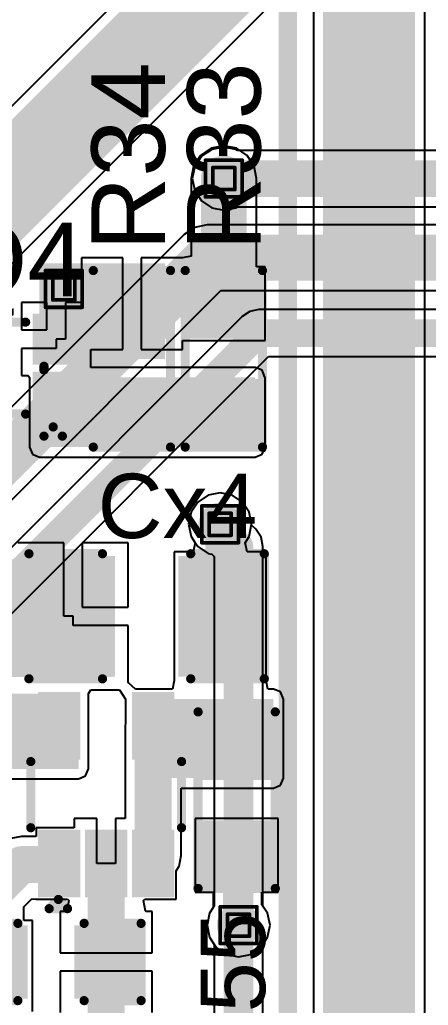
# Model space of a CAD drawing. Header units: inches. Extents: x -0.3 to 9.9, y -0.4 to 5.
# Drawn here: x 1.396 to 1.618, y 0.632 to 1.168 of the extents above; entities that cross this region are included whole.
import ezdxf

# ---------------------------------------------------------------- set-up
doc = ezdxf.new("R2010")
doc.units = ezdxf.units.IN
doc.header["$MEASUREMENT"] = 0
for name, color, linetype in [('Bottom Layer', 5, 'Continuous'), ('Bottom Solder', 6, 'Continuous'), ('Dimension', 6, 'Continuous'), ('Drill Drawing', 1, 'Continuous'), ('Top Layer', 1, 'Continuous'), ('Top Overlay', 2, 'Continuous'), ('Top Paste', 8, 'Continuous'), ('Top Solder', 216, 'Continuous'), ('Via Holes', 16, 'Continuous')]:
    doc.layers.add(name, color=color, linetype=linetype)
doc.styles.add('Arial', font='', dxfattribs={"height": 0.2})
doc.styles.get('Arial').set_extended_font_data('Arial')

# ---------------------------------------------------------------- blocks, each defined once
blk = doc.blocks.new('R___0603_2')
at = {"layer": 'Top Layer'}
for points in [[(-0.015, 0.0175), (-0.015, -0.0175), (-0.045, -0.0175), (-0.045, 0.0175)], [(0.045, 0.0175), (0.045, -0.0175), (0.015, -0.0175), (0.015, 0.0175)]]:
    blk.add_hatch(color=1, dxfattribs=at).paths.add_polyline_path(points)
at = {"layer": 'Top Paste'}
for points in [[(-0.015, 0.0175), (-0.015, -0.0175), (-0.045, -0.0175), (-0.045, 0.0175)], [(0.045, 0.0175), (0.045, -0.0175), (0.015, -0.0175), (0.015, 0.0175)]]:
    blk.add_hatch(color=8, dxfattribs=at).paths.add_polyline_path(points)
at = {"layer": 'Top Solder'}
for points in [[(-0.011, 0.0215), (-0.011, -0.0215), (-0.049, -0.0215), (-0.049, 0.0215)], [(0.049, 0.0215), (0.049, -0.0215), (0.011, -0.0215), (0.011, 0.0215)]]:
    blk.add_hatch(color=216, dxfattribs=at).paths.add_polyline_path(points)
at = {"layer": 'Top Overlay', "const_width": 0.005}
for points in [[(-0.048, -0.021), (-0.048, 0.021)], [(0.048, 0.021), (-0.048, 0.021)], [(0.048, -0.021), (0.048, 0.021)], [(0.048, -0.021), (-0.048, -0.021)]]:
    blk.add_lwpolyline(points, dxfattribs=at)
at = {"layer": 'Top Overlay', "const_width": 0.0025}
for points in [[(-0.04925, 0.021, 1), (-0.04675, 0.021, 1)], [(-0.04925, 0.021, 1), (-0.04675, 0.021, 1)], [(0.04675, 0.021, 1), (0.04925, 0.021, 1)], [(0.04675, 0.021, 1), (0.04925, 0.021, 1)], [(-0.04925, -0.021, 1), (-0.04675, -0.021, 1)], [(-0.04925, -0.021, 1), (-0.04675, -0.021, 1)], [(0.04675, -0.021, 1), (0.04925, -0.021, 1)], [(0.04675, -0.021, 1), (0.04925, -0.021, 1)]]:
    blk.add_lwpolyline(points, format="xyb", close=True, dxfattribs=at)
blk = doc.blocks.new('ZIO_101954_13')
at = {"layer": 'Top Overlay', "const_width": 0.005}
blk.add_lwpolyline([(-0.719, -1.74), (-0.719, 0.057)], dxfattribs=at)
blk = doc.blocks.new('SC_70_5_20')
at = {"layer": 'Top Layer'}
for points in [[(-0.05177, 0.03307), (-0.02303, 0.03307), (-0.02303, 0.01811), (-0.05177, 0.01811)], [(0.02303, 0.03307), (0.05177, 0.03307), (0.05177, 0.01811), (0.02303, 0.01811)], [(-0.05177, 0.00748), (-0.02303, 0.00748), (-0.02303, -0.00748), (-0.05177, -0.00748)], [(-0.05177, -0.01811), (-0.02303, -0.01811), (-0.02303, -0.03307), (-0.05177, -0.03307)], [(0.02303, -0.01811), (0.05177, -0.01811), (0.05177, -0.03307), (0.02303, -0.03307)]]:
    blk.add_hatch(color=1, dxfattribs=at).paths.add_polyline_path(points)
at = {"layer": 'Top Paste'}
for points in [[(-0.05177, 0.03307), (-0.02303, 0.03307), (-0.02303, 0.01811), (-0.05177, 0.01811)], [(0.02303, 0.03307), (0.05177, 0.03307), (0.05177, 0.01811), (0.02303, 0.01811)], [(-0.05177, 0.00748), (-0.02303, 0.00748), (-0.02303, -0.00748), (-0.05177, -0.00748)], [(-0.05177, -0.01811), (-0.02303, -0.01811), (-0.02303, -0.03307), (-0.05177, -0.03307)], [(0.02303, -0.01811), (0.05177, -0.01811), (0.05177, -0.03307), (0.02303, -0.03307)]]:
    blk.add_hatch(color=8, dxfattribs=at).paths.add_polyline_path(points)
at = {"layer": 'Top Solder'}
for points in [[(-0.05577, 0.03707), (-0.01903, 0.03707), (-0.01903, 0.01411), (-0.05577, 0.01411)], [(0.01903, 0.03707), (0.05577, 0.03707), (0.05577, 0.01411), (0.01903, 0.01411)], [(-0.05577, 0.01148), (-0.01903, 0.01148), (-0.01903, -0.01148), (-0.05577, -0.01148)], [(-0.05577, -0.01411), (-0.01903, -0.01411), (-0.01903, -0.03707), (-0.05577, -0.03707)], [(0.01903, -0.01411), (0.05577, -0.01411), (0.05577, -0.03707), (0.01903, -0.03707)]]:
    blk.add_hatch(color=216, dxfattribs=at).paths.add_polyline_path(points)
at = {"layer": 'Top Overlay', "const_width": 0.005}
for points in [[(-0.018, 0.041), (0.018, 0.041)], [(-0.062, 0.031), (-0.057, 0.026)], [(-0.062, 0.031), (-0.062, 0.021)], [(-0.057, 0.026), (-0.062, 0.021)], [(-0.018, -0.041), (0.018, -0.041)]]:
    blk.add_lwpolyline(points, dxfattribs=at)
at = {"layer": 'Top Overlay', "const_width": 0.0025}
for points in [[(-0.01925, 0.041, 1), (-0.01675, 0.041, 1)], [(0.01675, 0.041, 1), (0.01925, 0.041, 1)], [(-0.06325, 0.031, 1), (-0.06075, 0.031, 1)], [(-0.06325, 0.031, 1), (-0.06075, 0.031, 1)], [(-0.05825, 0.026, 1), (-0.05575, 0.026, 1)], [(-0.05825, 0.026, 1), (-0.05575, 0.026, 1)], [(-0.06325, 0.021, 1), (-0.06075, 0.021, 1)], [(-0.06325, 0.021, 1), (-0.06075, 0.021, 1)], [(-0.01925, -0.041, 1), (-0.01675, -0.041, 1)], [(0.01675, -0.041, 1), (0.01925, -0.041, 1)]]:
    blk.add_lwpolyline(points, format="xyb", close=True, dxfattribs=at)
blk = doc.blocks.new('C___0805_26')
at = {"layer": 'Top Layer'}
for points in [[(-0.06, 0.03), (-0.02, 0.03), (-0.02, -0.03), (-0.06, -0.03)], [(0.02, 0.03), (0.06, 0.03), (0.06, -0.03), (0.02, -0.03)]]:
    blk.add_hatch(color=1, dxfattribs=at).paths.add_polyline_path(points)
at = {"layer": 'Top Paste'}
for points in [[(-0.06, 0.03), (-0.02, 0.03), (-0.02, -0.03), (-0.06, -0.03)], [(0.02, 0.03), (0.06, 0.03), (0.06, -0.03), (0.02, -0.03)]]:
    blk.add_hatch(color=8, dxfattribs=at).paths.add_polyline_path(points)
at = {"layer": 'Top Solder'}
for points in [[(-0.06276, 0.03276), (-0.01724, 0.03276), (-0.01724, -0.03276), (-0.06276, -0.03276)], [(0.01724, 0.03276), (0.06276, 0.03276), (0.06276, -0.03276), (0.01724, -0.03276)]]:
    blk.add_hatch(color=216, dxfattribs=at).paths.add_polyline_path(points)
at = {"layer": 'Top Overlay', "const_width": 0.005}
for points in [[(-0.064, -0.034), (-0.064, 0.034)], [(-0.064, 0.034), (-0.024, 0.034)], [(0.024, 0.034), (0.064, 0.034)], [(0.064, -0.034), (0.064, 0.034)], [(-0.064, -0.034), (-0.024, -0.034)], [(0.024, -0.034), (0.064, -0.034)]]:
    blk.add_lwpolyline(points, dxfattribs=at)
at = {"layer": 'Top Overlay', "const_width": 0.0025}
for points in [[(-0.06525, 0.034, 1), (-0.06275, 0.034, 1)], [(-0.06525, 0.034, 1), (-0.06275, 0.034, 1)], [(-0.02525, 0.034, 1), (-0.02275, 0.034, 1)], [(0.02275, 0.034, 1), (0.02525, 0.034, 1)], [(0.06275, 0.034, 1), (0.06525, 0.034, 1)], [(0.06275, 0.034, 1), (0.06525, 0.034, 1)], [(-0.06525, -0.034, 1), (-0.06275, -0.034, 1)], [(-0.06525, -0.034, 1), (-0.06275, -0.034, 1)], [(-0.02525, -0.034, 1), (-0.02275, -0.034, 1)], [(0.02275, -0.034, 1), (0.02525, -0.034, 1)], [(0.06275, -0.034, 1), (0.06525, -0.034, 1)], [(0.06275, -0.034, 1), (0.06525, -0.034, 1)]]:
    blk.add_lwpolyline(points, format="xyb", close=True, dxfattribs=at)
blk = doc.blocks.new('C___0603_28')
at = {"layer": 'Top Layer'}
for points in [[(-0.015, 0.0175), (-0.015, -0.0175), (-0.045, -0.0175), (-0.045, 0.0175)], [(0.045, 0.0175), (0.045, -0.0175), (0.015, -0.0175), (0.015, 0.0175)]]:
    blk.add_hatch(color=1, dxfattribs=at).paths.add_polyline_path(points)
at = {"layer": 'Top Paste'}
for points in [[(-0.015, 0.0175), (-0.015, -0.0175), (-0.045, -0.0175), (-0.045, 0.0175)], [(0.045, 0.0175), (0.045, -0.0175), (0.015, -0.0175), (0.015, 0.0175)]]:
    blk.add_hatch(color=8, dxfattribs=at).paths.add_polyline_path(points)
at = {"layer": 'Top Solder'}
for points in [[(-0.01264, 0.01986), (-0.01264, -0.01986), (-0.04736, -0.01986), (-0.04736, 0.01986)], [(0.04736, 0.01986), (0.04736, -0.01986), (0.01264, -0.01986), (0.01264, 0.01986)]]:
    blk.add_hatch(color=216, dxfattribs=at).paths.add_polyline_path(points)
at = {"layer": 'Top Overlay', "const_width": 0.005}
for points in [[(-0.049, 0.021), (-0.049, -0.021)], [(-0.018, 0.021), (-0.049, 0.021)], [(0.049, 0.021), (0.018, 0.021)], [(0.049, 0.021), (0.049, -0.021)], [(-0.018, -0.021), (-0.049, -0.021)], [(0.049, -0.021), (0.018, -0.021)]]:
    blk.add_lwpolyline(points, dxfattribs=at)
at = {"layer": 'Top Overlay', "const_width": 0.0025}
for points in [[(-0.05025, 0.021, 1), (-0.04775, 0.021, 1)], [(-0.05025, 0.021, 1), (-0.04775, 0.021, 1)], [(-0.01925, 0.021, 1), (-0.01675, 0.021, 1)], [(0.01675, 0.021, 1), (0.01925, 0.021, 1)], [(0.04775, 0.021, 1), (0.05025, 0.021, 1)], [(0.04775, 0.021, 1), (0.05025, 0.021, 1)], [(-0.05025, -0.021, 1), (-0.04775, -0.021, 1)], [(-0.05025, -0.021, 1), (-0.04775, -0.021, 1)], [(-0.01925, -0.021, 1), (-0.01675, -0.021, 1)], [(0.01675, -0.021, 1), (0.01925, -0.021, 1)], [(0.04775, -0.021, 1), (0.05025, -0.021, 1)], [(0.04775, -0.021, 1), (0.05025, -0.021, 1)]]:
    blk.add_lwpolyline(points, format="xyb", close=True, dxfattribs=at)
blk = doc.blocks.new('R___0603_76')
at = {"layer": 'Top Layer'}
for points in [[(-0.015, 0.0175), (-0.015, -0.0175), (-0.045, -0.0175), (-0.045, 0.0175)], [(0.045, 0.0175), (0.045, -0.0175), (0.015, -0.0175), (0.015, 0.0175)]]:
    blk.add_hatch(color=1, dxfattribs=at).paths.add_polyline_path(points)
at = {"layer": 'Top Paste'}
for points in [[(-0.015, 0.0175), (-0.015, -0.0175), (-0.045, -0.0175), (-0.045, 0.0175)], [(0.045, 0.0175), (0.045, -0.0175), (0.015, -0.0175), (0.015, 0.0175)]]:
    blk.add_hatch(color=8, dxfattribs=at).paths.add_polyline_path(points)
at = {"layer": 'Top Solder'}
for points in [[(-0.011, 0.0215), (-0.011, -0.0215), (-0.049, -0.0215), (-0.049, 0.0215)], [(0.049, 0.0215), (0.049, -0.0215), (0.011, -0.0215), (0.011, 0.0215)]]:
    blk.add_hatch(color=216, dxfattribs=at).paths.add_polyline_path(points)
at = {"layer": 'Top Overlay', "const_width": 0.005}
for points in [[(-0.048, 0.021), (-0.048, -0.021)], [(-0.048, 0.021), (0.048, 0.021)], [(0.048, 0.021), (0.048, -0.021)], [(-0.048, -0.021), (0.048, -0.021)]]:
    blk.add_lwpolyline(points, dxfattribs=at)
at = {"layer": 'Top Overlay', "const_width": 0.0025}
for points in [[(-0.04925, 0.021, 1), (-0.04675, 0.021, 1)], [(-0.04925, 0.021, 1), (-0.04675, 0.021, 1)], [(0.04675, 0.021, 1), (0.04925, 0.021, 1)], [(0.04675, 0.021, 1), (0.04925, 0.021, 1)], [(-0.04925, -0.021, 1), (-0.04675, -0.021, 1)], [(-0.04925, -0.021, 1), (-0.04675, -0.021, 1)], [(0.04675, -0.021, 1), (0.04925, -0.021, 1)], [(0.04675, -0.021, 1), (0.04925, -0.021, 1)]]:
    blk.add_lwpolyline(points, format="xyb", close=True, dxfattribs=at)
blk = doc.blocks.new('R___0603_77')
at = {"layer": 'Top Layer'}
for points in [[(-0.015, 0.0175), (-0.015, -0.0175), (-0.045, -0.0175), (-0.045, 0.0175)], [(0.045, 0.0175), (0.045, -0.0175), (0.015, -0.0175), (0.015, 0.0175)]]:
    blk.add_hatch(color=1, dxfattribs=at).paths.add_polyline_path(points)
at = {"layer": 'Top Paste'}
for points in [[(-0.015, 0.0175), (-0.015, -0.0175), (-0.045, -0.0175), (-0.045, 0.0175)], [(0.045, 0.0175), (0.045, -0.0175), (0.015, -0.0175), (0.015, 0.0175)]]:
    blk.add_hatch(color=8, dxfattribs=at).paths.add_polyline_path(points)
at = {"layer": 'Top Solder'}
for points in [[(-0.011, 0.0215), (-0.011, -0.0215), (-0.049, -0.0215), (-0.049, 0.0215)], [(0.049, 0.0215), (0.049, -0.0215), (0.011, -0.0215), (0.011, 0.0215)]]:
    blk.add_hatch(color=216, dxfattribs=at).paths.add_polyline_path(points)
at = {"layer": 'Top Overlay', "const_width": 0.005}
for points in [[(-0.048, 0.021), (-0.048, -0.021)], [(-0.048, 0.021), (0.048, 0.021)], [(0.048, 0.021), (0.048, -0.021)], [(-0.048, -0.021), (0.048, -0.021)]]:
    blk.add_lwpolyline(points, dxfattribs=at)
at = {"layer": 'Top Overlay', "const_width": 0.0025}
for points in [[(-0.04925, 0.021, 1), (-0.04675, 0.021, 1)], [(-0.04925, 0.021, 1), (-0.04675, 0.021, 1)], [(0.04675, 0.021, 1), (0.04925, 0.021, 1)], [(0.04675, 0.021, 1), (0.04925, 0.021, 1)], [(-0.04925, -0.021, 1), (-0.04675, -0.021, 1)], [(-0.04925, -0.021, 1), (-0.04675, -0.021, 1)], [(0.04675, -0.021, 1), (0.04925, -0.021, 1)], [(0.04675, -0.021, 1), (0.04925, -0.021, 1)]]:
    blk.add_lwpolyline(points, format="xyb", close=True, dxfattribs=at)
blk = doc.blocks.new('SOT_723_104')
at = {"layer": 'Top Layer'}
for points in [[(-0.00984, 0.0315), (0.00984, 0.0315), (0.00984, 0.01378), (-0.00984, 0.01378)], [(-0.02559, -0.01378), (-0.00591, -0.01378), (-0.00591, -0.0315), (-0.02559, -0.0315)], [(0.00591, -0.01378), (0.02559, -0.01378), (0.02559, -0.0315), (0.00591, -0.0315)]]:
    blk.add_hatch(color=1, dxfattribs=at).paths.add_polyline_path(points)
at = {"layer": 'Top Paste'}
for points in [[(-0.00984, 0.0315), (0.00984, 0.0315), (0.00984, 0.01378), (-0.00984, 0.01378)], [(-0.02559, -0.01378), (-0.00591, -0.01378), (-0.00591, -0.0315), (-0.02559, -0.0315)], [(0.00591, -0.01378), (0.02559, -0.01378), (0.02559, -0.0315), (0.00591, -0.0315)]]:
    blk.add_hatch(color=8, dxfattribs=at).paths.add_polyline_path(points)
at = {"layer": 'Top Solder'}
for points in [[(-0.01384, 0.0355), (0.01384, 0.0355), (0.01384, 0.00978), (-0.01384, 0.00978)], [(-0.02959, -0.00978), (-0.00191, -0.00978), (-0.00191, -0.0355), (-0.02959, -0.0355)], [(0.00191, -0.00978), (0.02959, -0.00978), (0.02959, -0.0355), (0.00191, -0.0355)]]:
    blk.add_hatch(color=216, dxfattribs=at).paths.add_polyline_path(points)
at = {"layer": 'Top Overlay', "const_width": 0.005}
for points in [[(-0.025, 0.025), (-0.025, -0.006)], [(-0.025, 0.025), (-0.015, 0.025)], [(-0.025, 0.025), (-0.025, -0.006)], [(-0.025, 0.025), (-0.015, 0.025)], [(0.015, 0.025), (0.025, 0.025)], [(0.025, 0.025), (0.025, -0.006)], [(-0.037, -0.016), (-0.037, -0.026)], [(-0.037, -0.016), (-0.032, -0.021)], [(-0.001, -0.016), (0.001, -0.016)], [(-0.032, -0.021), (-0.037, -0.026)]]:
    blk.add_lwpolyline(points, dxfattribs=at)
at = {"layer": 'Top Overlay', "const_width": 0.0025}
for points in [[(-0.02625, 0.025, 1), (-0.02375, 0.025, 1)], [(-0.02625, 0.025, 1), (-0.02375, 0.025, 1)], [(-0.02625, 0.025, 1), (-0.02375, 0.025, 1)], [(-0.02625, 0.025, 1), (-0.02375, 0.025, 1)], [(-0.01625, 0.025, 1), (-0.01375, 0.025, 1)], [(-0.01625, 0.025, 1), (-0.01375, 0.025, 1)], [(0.01375, 0.025, 1), (0.01625, 0.025, 1)], [(0.02375, 0.025, 1), (0.02625, 0.025, 1)], [(0.02375, 0.025, 1), (0.02625, 0.025, 1)], [(-0.02625, -0.006, 1), (-0.02375, -0.006, 1)], [(-0.02625, -0.006, 1), (-0.02375, -0.006, 1)], [(0.02375, -0.006, 1), (0.02625, -0.006, 1)], [(-0.03825, -0.016, 1), (-0.03575, -0.016, 1)], [(-0.03825, -0.016, 1), (-0.03575, -0.016, 1)], [(-0.00225, -0.016, 1), (0.00025, -0.016, 1)], [(-0.00025, -0.016, 1), (0.00225, -0.016, 1)], [(-0.03325, -0.021, 1), (-0.03075, -0.021, 1)], [(-0.03325, -0.021, 1), (-0.03075, -0.021, 1)], [(-0.03825, -0.026, 1), (-0.03575, -0.026, 1)], [(-0.03825, -0.026, 1), (-0.03575, -0.026, 1)]]:
    blk.add_lwpolyline(points, format="xyb", close=True, dxfattribs=at)

msp = doc.modelspace()

# ---------------------------------------------------------------- hatches: boundary and pattern name
at = {"layer": 'Bottom Layer'}
h = msp.add_hatch(color=5, dxfattribs=at)
edge = h.paths.add_edge_path()
edge.add_arc((1.507, 1.082), 0.01181, 0, 360)
h = msp.add_hatch(color=5, dxfattribs=at)
edge = h.paths.add_edge_path()
edge.add_arc((1.42, 1.022), 0.01181, 0, 360)
h = msp.add_hatch(color=5, dxfattribs=at)
edge = h.paths.add_edge_path()
edge.add_arc((1.505, 0.894), 0.01181, 0, 360)
h = msp.add_hatch(color=5, dxfattribs=at)
edge = h.paths.add_edge_path()
edge.add_arc((1.515, 0.676), 0.01181, 0, 360)
at = {"layer": 'Bottom Solder'}
h = msp.add_hatch(color=6, dxfattribs=at)
edge = h.paths.add_edge_path()
edge.add_arc((1.507, 1.082), 0.00591, 0, 360)
h = msp.add_hatch(color=6, dxfattribs=at)
edge = h.paths.add_edge_path()
edge.add_arc((1.42, 1.022), 0.00591, 0, 360)
h = msp.add_hatch(color=6, dxfattribs=at)
edge = h.paths.add_edge_path()
edge.add_arc((1.505, 0.894), 0.00591, 0, 360)
h = msp.add_hatch(color=6, dxfattribs=at)
edge = h.paths.add_edge_path()
edge.add_arc((1.515, 0.676), 0.00591, 0, 360)
at = {"layer": 'Top Layer'}
h = msp.add_hatch(color=1, dxfattribs=at)
edge = h.paths.add_edge_path()
edge.add_arc((1.507, 1.082), 0.01181, 0, 360)
for points in [[(1.40669, 0.98398), (1.475, 0.98398), (1.475, 1.036), (1.40669, 1.036)], [(1.40669, 0.936), (1.524, 0.936), (1.524, 0.97392), (1.40669, 0.97392)], [(1.349, 0.811), (1.446, 0.811), (1.446, 0.875), (1.349, 0.875)], [(1.263, 0.761), (1.428, 0.761), (1.428, 0.802), (1.263, 0.802)], [(1.459, 0.756), (1.534, 0.756), (1.534, 0.799), (1.459, 0.799)]]:
    msp.add_hatch(color=1, dxfattribs=at).paths.add_polyline_path(points)
h = msp.add_hatch(color=1, dxfattribs=at)
edge = h.paths.add_edge_path()
edge.add_arc((1.42, 1.022), 0.01181, 0, 360)
h = msp.add_hatch(color=1, dxfattribs=at)
edge = h.paths.add_edge_path()
edge.add_arc((1.505, 0.894), 0.01181, 0, 360)
h = msp.add_hatch(color=1, dxfattribs=at)
edge = h.paths.add_edge_path()
edge.add_arc((1.515, 0.676), 0.01181, 0, 360)
at = {"layer": 'Top Solder'}
h = msp.add_hatch(color=216, dxfattribs=at)
edge = h.paths.add_edge_path()
edge.add_arc((1.507, 1.082), 0.00591, 0, 360)
h = msp.add_hatch(color=216, dxfattribs=at)
edge = h.paths.add_edge_path()
edge.add_arc((1.42, 1.022), 0.00591, 0, 360)
h = msp.add_hatch(color=216, dxfattribs=at)
edge = h.paths.add_edge_path()
edge.add_arc((1.505, 0.894), 0.00591, 0, 360)
h = msp.add_hatch(color=216, dxfattribs=at)
edge = h.paths.add_edge_path()
edge.add_arc((1.515, 0.676), 0.00591, 0, 360)
at = {"layer": 'Via Holes'}
h = msp.add_hatch(color=7, dxfattribs=at)
edge = h.paths.add_edge_path()
edge.add_arc((1.507, 1.082), 0.00591, 0, 360)
h = msp.add_hatch(color=7, dxfattribs=at)
edge = h.paths.add_edge_path()
edge.add_arc((1.42, 1.022), 0.00591, 0, 360)
h = msp.add_hatch(color=7, dxfattribs=at)
edge = h.paths.add_edge_path()
edge.add_arc((1.505, 0.894), 0.00591, 0, 360)
h = msp.add_hatch(color=7, dxfattribs=at)
edge = h.paths.add_edge_path()
edge.add_arc((1.515, 0.676), 0.00591, 0, 360)

# ---------------------------------------------------------------- linework, layer by layer
at = {"layer": 'Bottom Layer'}
for p, q in [((1.55574, 1.28553), (1.2666, 0.9964)), ((1.31826, 0.96247), (1.6074, 1.2516)), ((1.507, 1.09914), (1.50044, 1.09784)), ((1.51356, 1.09784), (1.507, 1.09914)), ((1.49488, 1.09412), (1.49116, 1.08856)), ((1.50044, 1.09784), (1.49488, 1.09412)), ((1.51437, 1.09729), (1.51356, 1.09784)), ((1.79358, 1.09729), (1.51437, 1.09729)), ((1.49116, 1.08856), (1.48986, 1.082)), ((1.48986, 1.082), (1.49116, 1.07544)), ((1.49116, 1.07544), (1.49488, 1.06988)), ((1.49488, 1.06988), (1.50044, 1.06616)), ((1.51356, 1.06616), (1.51437, 1.06671)), ((1.51437, 1.06671), (1.7974, 1.06671)), ((1.50044, 1.06616), (1.507, 1.06486)), ((1.507, 1.06486), (1.51356, 1.06616)), ((1.498, 1.05684), (1.49117, 1.05548)), ((1.79461, 1.05684), (1.498, 1.05684)), ((1.498, 1.05684), (1.498, 1.05684)), ((1.48538, 1.05162), (1.34738, 0.91362)), ((1.49117, 1.05548), (1.48538, 1.05162)), ((1.48538, 1.05162), (1.48538, 1.05162)), ((1.37262, 0.88838), (1.50539, 1.02116)), ((1.50539, 1.02116), (1.80006, 1.02116)), ((1.52112, 1.00977), (1.51699, 1.00701)), ((1.526, 1.01074), (1.52112, 1.00977)), ((1.79672, 1.01074), (1.526, 1.01074)), ((1.51699, 1.00701), (1.32999, 0.82001)), ((1.35174, 0.80572), (1.53128, 0.98526)), ((1.53128, 0.98526), (1.802, 0.98526)), ((1.505, 0.91114), (1.49844, 0.90984)), ((1.51156, 0.90984), (1.505, 0.91114)), ((1.49288, 0.90612), (1.48916, 0.90056)), ((1.49844, 0.90984), (1.49288, 0.90612)), ((1.51712, 0.90612), (1.51156, 0.90984)), ((1.52084, 0.90056), (1.51712, 0.90612)), ((1.48916, 0.90056), (1.48786, 0.894)), ((1.52214, 0.894), (1.52084, 0.90056)), ((1.48786, 0.894), (1.48916, 0.88744)), ((1.52206, 0.89362), (1.52214, 0.894)), ((1.52437, 0.89131), (1.52206, 0.89362)), ((1.52725, 0.88701), (1.52437, 0.89131)), ((1.48916, 0.88744), (1.49288, 0.88188)), ((1.52825, 0.88194), (1.52725, 0.88701)), ((1.49288, 0.88188), (1.49844, 0.87816)), ((1.52825, 0.68642), (1.52825, 0.88194)), ((1.49844, 0.87816), (1.50042, 0.87777)), ((1.50042, 0.87777), (1.50175, 0.87645)), ((1.50175, 0.87645), (1.50175, 0.68642)), ((1.50175, 0.68642), (1.49916, 0.68256)), ((1.53084, 0.68256), (1.52825, 0.68642)), ((1.49916, 0.68256), (1.49786, 0.676)), ((1.53214, 0.676), (1.53084, 0.68256)), ((1.49786, 0.676), (1.49916, 0.66944)), ((1.53084, 0.66944), (1.53214, 0.676)), ((1.49916, 0.66944), (1.50175, 0.66558)), ((1.50175, 0.66558), (1.50175, 0.52349)), ((1.52825, 0.66558), (1.53084, 0.66944)), ((1.52825, 0.518), (1.52825, 0.66558))]:
    msp.add_line(p, q, dxfattribs=at)
for points, const_width in [([(1.288, 0.975), (1.586, 1.273)], 0.05), ([(1.506, 1.081), (1.507, 1.082)], 0.02), ([(1.507, 1.082), (1.79991, 1.082)], 0.02), ([(1.36, 0.901), (1.498, 1.039)], 0.025), ([(1.498, 1.039), (1.802, 1.039)], 0.025), ([(1.339, 0.811), (1.526, 0.998)], 0.015), ([(1.526, 0.998), (1.802, 0.998)], 0.015), ([(1.505, 0.89194), (1.505, 0.894)], 0.016), ([(1.505, 0.89194), (1.515, 0.88194)], 0.016), ([(1.515, 0.676), (1.515, 0.88194)], 0.016), ([(1.515, 0.518), (1.515, 0.676)], 0.016)]:
    msp.add_lwpolyline(points, dxfattribs=dict(at, const_width=const_width))
for points, const_width in [([(1.501, 1.081, 1), (1.511, 1.081, 1)], 0.01), ([(1.502, 1.082, 1), (1.512, 1.082, 1)], 0.01), ([(1.502, 1.082, 1), (1.512, 1.082, 1)], 0.01), ([(1.49175, 1.039, 1), (1.50425, 1.039, 1)], 0.0125), ([(1.49175, 1.039, 1), (1.50425, 1.039, 1)], 0.0125), ([(1.52225, 0.998, 1), (1.52975, 0.998, 1)], 0.0075), ([(1.52225, 0.998, 1), (1.52975, 0.998, 1)], 0.0075), ([(1.501, 0.894, 1), (1.509, 0.894, 1)], 0.008), ([(1.501, 0.89194, 1), (1.509, 0.89194, 1)], 0.008), ([(1.501, 0.89194, 1), (1.509, 0.89194, 1)], 0.008), ([(1.511, 0.88194, 1), (1.519, 0.88194, 1)], 0.008), ([(1.511, 0.88194, 1), (1.519, 0.88194, 1)], 0.008), ([(1.511, 0.676, 1), (1.519, 0.676, 1)], 0.008), ([(1.511, 0.676, 1), (1.519, 0.676, 1)], 0.008)]:
    msp.add_lwpolyline(points, format="xyb", close=True, dxfattribs=dict(at, const_width=const_width))
at = {"layer": 'Dimension', "const_width": 0.01}
msp.add_lwpolyline([(1.54182, 0.37295), (1.54182, 1.27145)], dxfattribs=at)
at = {"layer": 'Drill Drawing', "const_width": 0.002}
for points in [[(1.497, 1.092), (1.517, 1.092)], [(1.497, 1.072), (1.497, 1.092)], [(1.501, 1.088), (1.513, 1.088)], [(1.501, 1.076), (1.501, 1.088)], [(1.513, 1.076), (1.513, 1.088)], [(1.517, 1.072), (1.517, 1.092)], [(1.497, 1.072), (1.517, 1.072)], [(1.501, 1.076), (1.513, 1.076)], [(1.41, 1.032), (1.43, 1.032)], [(1.41, 1.012), (1.41, 1.032)], [(1.43, 1.012), (1.43, 1.032)], [(1.414, 1.028), (1.426, 1.028)], [(1.414, 1.016), (1.414, 1.028)], [(1.426, 1.016), (1.426, 1.028)], [(1.41, 1.012), (1.43, 1.012)], [(1.414, 1.016), (1.426, 1.016)], [(1.495, 0.904), (1.515, 0.904)], [(1.495, 0.884), (1.495, 0.904)], [(1.499, 0.9), (1.511, 0.9)], [(1.499, 0.888), (1.499, 0.9)], [(1.511, 0.888), (1.511, 0.9)], [(1.515, 0.884), (1.515, 0.904)], [(1.495, 0.884), (1.515, 0.884)], [(1.499, 0.888), (1.511, 0.888)], [(1.505, 0.686), (1.525, 0.686)], [(1.505, 0.666), (1.505, 0.686)], [(1.525, 0.666), (1.525, 0.686)], [(1.509, 0.682), (1.521, 0.682)], [(1.509, 0.67), (1.509, 0.682)], [(1.521, 0.67), (1.521, 0.682)], [(1.509, 0.67), (1.521, 0.67)], [(1.505, 0.666), (1.525, 0.666)]]:
    msp.add_lwpolyline(points, dxfattribs=at)
at = {"layer": 'Drill Drawing', "const_width": 0.001}
for points in [[(1.4965, 1.092, 1), (1.4975, 1.092, 1)], [(1.4965, 1.092, 1), (1.4975, 1.092, 1)], [(1.5005, 1.088, 1), (1.5015, 1.088, 1)], [(1.5005, 1.088, 1), (1.5015, 1.088, 1)], [(1.5125, 1.088, 1), (1.5135, 1.088, 1)], [(1.5125, 1.088, 1), (1.5135, 1.088, 1)], [(1.5165, 1.092, 1), (1.5175, 1.092, 1)], [(1.5165, 1.092, 1), (1.5175, 1.092, 1)], [(1.4965, 1.072, 1), (1.4975, 1.072, 1)], [(1.4965, 1.072, 1), (1.4975, 1.072, 1)], [(1.5005, 1.076, 1), (1.5015, 1.076, 1)], [(1.5005, 1.076, 1), (1.5015, 1.076, 1)], [(1.5125, 1.076, 1), (1.5135, 1.076, 1)], [(1.5125, 1.076, 1), (1.5135, 1.076, 1)], [(1.5165, 1.072, 1), (1.5175, 1.072, 1)], [(1.5165, 1.072, 1), (1.5175, 1.072, 1)], [(1.4095, 1.032, 1), (1.4105, 1.032, 1)], [(1.4095, 1.032, 1), (1.4105, 1.032, 1)], [(1.4295, 1.032, 1), (1.4305, 1.032, 1)], [(1.4295, 1.032, 1), (1.4305, 1.032, 1)], [(1.4135, 1.028, 1), (1.4145, 1.028, 1)], [(1.4135, 1.028, 1), (1.4145, 1.028, 1)], [(1.4255, 1.028, 1), (1.4265, 1.028, 1)], [(1.4255, 1.028, 1), (1.4265, 1.028, 1)], [(1.4095, 1.012, 1), (1.4105, 1.012, 1)], [(1.4095, 1.012, 1), (1.4105, 1.012, 1)], [(1.4135, 1.016, 1), (1.4145, 1.016, 1)], [(1.4135, 1.016, 1), (1.4145, 1.016, 1)], [(1.4255, 1.016, 1), (1.4265, 1.016, 1)], [(1.4255, 1.016, 1), (1.4265, 1.016, 1)], [(1.4295, 1.012, 1), (1.4305, 1.012, 1)], [(1.4295, 1.012, 1), (1.4305, 1.012, 1)], [(1.4945, 0.904, 1), (1.4955, 0.904, 1)], [(1.4945, 0.904, 1), (1.4955, 0.904, 1)], [(1.4985, 0.9, 1), (1.4995, 0.9, 1)], [(1.4985, 0.9, 1), (1.4995, 0.9, 1)], [(1.5105, 0.9, 1), (1.5115, 0.9, 1)], [(1.5105, 0.9, 1), (1.5115, 0.9, 1)], [(1.5145, 0.904, 1), (1.5155, 0.904, 1)], [(1.5145, 0.904, 1), (1.5155, 0.904, 1)], [(1.4945, 0.884, 1), (1.4955, 0.884, 1)], [(1.4945, 0.884, 1), (1.4955, 0.884, 1)], [(1.4985, 0.888, 1), (1.4995, 0.888, 1)], [(1.4985, 0.888, 1), (1.4995, 0.888, 1)], [(1.5105, 0.888, 1), (1.5115, 0.888, 1)], [(1.5105, 0.888, 1), (1.5115, 0.888, 1)], [(1.5145, 0.884, 1), (1.5155, 0.884, 1)], [(1.5145, 0.884, 1), (1.5155, 0.884, 1)], [(1.5045, 0.686, 1), (1.5055, 0.686, 1)], [(1.5045, 0.686, 1), (1.5055, 0.686, 1)], [(1.5245, 0.686, 1), (1.5255, 0.686, 1)], [(1.5245, 0.686, 1), (1.5255, 0.686, 1)], [(1.5085, 0.682, 1), (1.5095, 0.682, 1)], [(1.5085, 0.682, 1), (1.5095, 0.682, 1)], [(1.5205, 0.682, 1), (1.5215, 0.682, 1)], [(1.5205, 0.682, 1), (1.5215, 0.682, 1)], [(1.5085, 0.67, 1), (1.5095, 0.67, 1)], [(1.5085, 0.67, 1), (1.5095, 0.67, 1)], [(1.5205, 0.67, 1), (1.5215, 0.67, 1)], [(1.5205, 0.67, 1), (1.5215, 0.67, 1)], [(1.5045, 0.666, 1), (1.5055, 0.666, 1)], [(1.5045, 0.666, 1), (1.5055, 0.666, 1)], [(1.5245, 0.666, 1), (1.5255, 0.666, 1)], [(1.5245, 0.666, 1), (1.5255, 0.666, 1)]]:
    msp.add_lwpolyline(points, format="xyb", close=True, dxfattribs=at)
at = {"layer": 'Top Layer'}
for p, q in [((1.55574, 1.273), (1.55574, 0.53253)), ((1.61626, 0.52), (1.61626, 1.273)), ((1.507, 1.09984), (1.50017, 1.09848)), ((1.51383, 1.09848), (1.507, 1.09984)), ((1.49438, 1.09462), (1.49052, 1.08883)), ((1.50017, 1.09848), (1.49438, 1.09462)), ((1.51962, 1.09462), (1.51383, 1.09848)), ((1.52348, 1.08883), (1.51962, 1.09462)), ((1.49052, 1.08883), (1.48916, 1.082)), ((1.52484, 1.082), (1.52348, 1.08883)), ((1.48916, 1.082), (1.48916, 1.03983)), ((1.52484, 1.034), (1.52484, 1.082)), ((1.48916, 1.03983), (1.4845, 1.039)), ((1.452, 1.039), (1.4295, 1.039)), ((1.4295, 1.039), (1.4295, 1.01454)), ((1.452, 1.014), (1.452, 1.039)), ((1.4845, 1.039), (1.462, 1.039)), ((1.462, 1.039), (1.462, 1.014)), ((1.4845, 1.039), (1.4845, 1.039)), ((1.5295, 1.034), (1.52484, 1.034)), ((1.5295, 0.994), (1.5295, 1.034)), ((1.41082, 1.01454), (1.39696, 1.01454)), ((1.39696, 1.01454), (1.39696, 0.9997)), ((1.41082, 0.9997), (1.41082, 1.01454)), ((1.4295, 1.01454), (1.42082, 1.01454)), ((1.42082, 1.01454), (1.42082, 0.9947)), ((1.452, 0.989), (1.452, 1.014)), ((1.462, 1.014), (1.462, 0.989)), ((1.39696, 0.9997), (1.41082, 0.9997)), ((1.42082, 0.9947), (1.41582, 0.9947)), ((1.41582, 0.9947), (1.41582, 0.9897)), ((1.4845, 0.989), (1.4845, 0.994)), ((1.4845, 0.994), (1.5295, 0.994)), ((1.41582, 0.9897), (1.39696, 0.9897)), ((1.39696, 0.9897), (1.39696, 0.97485)), ((1.43467, 0.97933), (1.43467, 0.989)), ((1.43467, 0.989), (1.452, 0.989)), ((1.462, 0.989), (1.4845, 0.989)), ((1.524, 0.97933), (1.43467, 0.97933)), ((1.52783, 0.97775), (1.524, 0.97933)), ((1.52938, 0.974), (1.52783, 0.97775)), ((1.39696, 0.97485), (1.40065, 0.97485)), ((1.40065, 0.97485), (1.40127, 0.97392)), ((1.40127, 0.97392), (1.40127, 0.936)), ((1.5295, 0.974), (1.52938, 0.974)), ((1.5295, 0.934), (1.5295, 0.974)), ((1.40127, 0.936), (1.40286, 0.93217)), ((1.52783, 0.93217), (1.52858, 0.934)), ((1.52858, 0.934), (1.5295, 0.934)), ((1.40286, 0.93217), (1.40669, 0.93059)), ((1.40669, 0.93059), (1.524, 0.93059)), ((1.524, 0.93059), (1.52783, 0.93217)), ((1.505, 0.91114), (1.49844, 0.90984)), ((1.51156, 0.90984), (1.505, 0.91114)), ((1.49288, 0.90612), (1.48916, 0.90056)), ((1.49844, 0.90984), (1.49288, 0.90612)), ((1.51712, 0.90612), (1.51156, 0.90984)), ((1.52084, 0.90056), (1.51712, 0.90612)), ((1.48916, 0.90056), (1.48786, 0.894)), ((1.52214, 0.894), (1.52084, 0.90056)), ((1.48786, 0.894), (1.48916, 0.88744)), ((1.52084, 0.88744), (1.52214, 0.894)), ((1.48916, 0.88744), (1.49146, 0.884)), ((1.51854, 0.884), (1.52084, 0.88744)), ((1.42, 0.884), (1.395, 0.884)), ((1.42, 0.844), (1.42, 0.884)), ((1.455, 0.884), (1.43, 0.884)), ((1.43, 0.884), (1.43, 0.849)), ((1.455, 0.849), (1.455, 0.884)), ((1.49028, 0.879), (1.48, 0.879)), ((1.48, 0.879), (1.48, 0.80941)), ((1.49146, 0.884), (1.49028, 0.879)), ((1.51972, 0.879), (1.51854, 0.884)), ((1.53, 0.879), (1.51972, 0.879)), ((1.53, 0.80941), (1.53, 0.879)), ((1.43, 0.849), (1.455, 0.849)), ((1.425, 0.844), (1.42, 0.844)), ((1.425, 0.839), (1.425, 0.844)), ((1.455, 0.839), (1.425, 0.839)), ((1.455, 0.80831), (1.455, 0.839)), ((1.48, 0.80941), (1.48, 0.809)), ((1.53, 0.809), (1.53, 0.80941)), ((1.43341, 0.802), (1.43475, 0.804)), ((1.43475, 0.804), (1.45025, 0.804)), ((1.45025, 0.804), (1.45359, 0.799)), ((1.45514, 0.80773), (1.455, 0.80831)), ((1.459, 0.80441), (1.45514, 0.80773)), ((1.46, 0.80441), (1.459, 0.80441)), ((1.47901, 0.80441), (1.46, 0.80441)), ((1.48, 0.809), (1.47901, 0.80441)), ((1.53099, 0.80441), (1.53, 0.809)), ((1.534, 0.80441), (1.53099, 0.80441)), ((1.53783, 0.80283), (1.534, 0.80441)), ((1.43341, 0.761), (1.43341, 0.802)), ((1.45359, 0.799), (1.45359, 0.78587)), ((1.53941, 0.799), (1.53783, 0.80283)), ((1.53941, 0.756), (1.53941, 0.799)), ((1.45359, 0.78587), (1.4533, 0.7844)), ((1.4533, 0.7844), (1.4533, 0.73397)), ((1.428, 0.75559), (1.43183, 0.75717)), ((1.43183, 0.75717), (1.43341, 0.761)), ((1.53783, 0.75217), (1.53941, 0.756)), ((1.263, 0.75559), (1.428, 0.75559)), ((1.48388, 0.71397), (1.48388, 0.75059)), ((1.48388, 0.75059), (1.534, 0.75059)), ((1.534, 0.75059), (1.53783, 0.75217)), ((1.42552, 0.72897), (1.40493, 0.72897)), ((1.40493, 0.72897), (1.40493, 0.72429)), ((1.438, 0.73397), (1.42552, 0.73397)), ((1.42552, 0.73397), (1.42552, 0.72897)), ((1.438, 0.7096), (1.438, 0.73397)), ((1.4533, 0.73397), (1.448, 0.73397)), ((1.448, 0.73397), (1.448, 0.7096)), ((1.5365, 0.734), (1.4915, 0.734)), ((1.4915, 0.734), (1.4915, 0.694)), ((1.5365, 0.694), (1.5365, 0.734)), ((1.397, 0.72429), (1.39115, 0.72313)), ((1.40493, 0.72429), (1.397, 0.72429)), ((1.48272, 0.70812), (1.48388, 0.71397)), ((1.448, 0.7096), (1.438, 0.7096)), ((1.48107, 0.70565), (1.48272, 0.70812)), ((1.48107, 0.69023), (1.48107, 0.70565)), ((1.4915, 0.694), (1.50125, 0.694)), ((1.50125, 0.694), (1.50125, 0.68567)), ((1.52775, 0.68717), (1.52775, 0.694)), ((1.52775, 0.694), (1.5365, 0.694)), ((1.39829, 0.68597), (1.40263, 0.69026)), ((1.40263, 0.69026), (1.40493, 0.69023)), ((1.40493, 0.69023), (1.40493, 0.69023)), ((1.40493, 0.69023), (1.42198, 0.69023)), ((1.42272, 0.68949), (1.42152, 0.68362)), ((1.42198, 0.69023), (1.42272, 0.68949)), ((1.46328, 0.68949), (1.46402, 0.69023)), ((1.46448, 0.68362), (1.46328, 0.68949)), ((1.46402, 0.69023), (1.48107, 0.69023)), ((1.53084, 0.68256), (1.52775, 0.68717)), ((1.39829, 0.6785), (1.39829, 0.68597)), ((1.42124, 0.6835), (1.418, 0.6835)), ((1.418, 0.6835), (1.418, 0.661)), ((1.42152, 0.68362), (1.42124, 0.6835)), ((1.46476, 0.6835), (1.46448, 0.68362)), ((1.468, 0.6835), (1.46476, 0.6835)), ((1.468, 0.661), (1.468, 0.6835)), ((1.49916, 0.68256), (1.49786, 0.676)), ((1.50125, 0.68567), (1.49916, 0.68256)), ((1.53214, 0.676), (1.53084, 0.68256)), ((1.403, 0.6785), (1.39829, 0.6785)), ((1.403, 0.6335), (1.403, 0.6785)), ((1.49786, 0.676), (1.49916, 0.66944)), ((1.53084, 0.66944), (1.53214, 0.676)), ((1.49916, 0.66944), (1.50288, 0.66388)), ((1.52712, 0.66388), (1.53084, 0.66944)), ((1.418, 0.661), (1.443, 0.661)), ((1.443, 0.661), (1.468, 0.661)), ((1.50288, 0.66388), (1.50844, 0.66016)), ((1.50844, 0.66016), (1.515, 0.65886)), ((1.515, 0.65886), (1.52156, 0.66016)), ((1.52156, 0.66016), (1.52712, 0.66388)), ((1.443, 0.651), (1.418, 0.651)), ((1.418, 0.651), (1.418, 0.6285)), ((1.468, 0.651), (1.443, 0.651)), ((1.468, 0.6285), (1.468, 0.651)), ((1.403, 0.629), (1.403, 0.6335)), ((1.403, 0.6335), (1.403, 0.6335))]:
    msp.add_line(p, q, dxfattribs=at)
for points, const_width in [([(1.586, 0.52), (1.586, 1.273)], 0.05), ([(1.507, 1.014), (1.507, 1.082)], 0.025), ([(1.457, 0.952), (1.507, 0.952)], 0.025), ([(1.505, 0.844), (1.505, 0.894)], 0.016), ([(1.371, 0.844), (1.424, 0.844)], 0.04), ([(1.46859, 0.71397), (1.46859, 0.7844)], 0.02), ([(1.474, 0.776), (1.476, 0.774)], 0.02), ([(1.476, 0.774), (1.514, 0.774)], 0.02), ([(1.383, 0.695), (1.397, 0.709)], 0.02), ([(1.397, 0.709), (1.413, 0.709)], 0.02), ([(1.443, 0.656), (1.443, 0.7096)], 0.02), ([(1.5145, 0.6825), (1.5145, 0.7135)], 0.016), ([(1.443, 0.6065), (1.443, 0.656)], 0.02)]:
    msp.add_lwpolyline(points, dxfattribs=dict(at, const_width=const_width))
for points, const_width in [([(1.50075, 1.082, 1), (1.51325, 1.082, 1)], 0.0125), ([(1.50075, 1.014, 1), (1.51325, 1.014, 1)], 0.0125), ([(1.45075, 0.952, 1), (1.46325, 0.952, 1)], 0.0125), ([(1.50075, 0.952, 1), (1.51325, 0.952, 1)], 0.0125), ([(1.501, 0.894, 1), (1.509, 0.894, 1)], 0.008), ([(1.414, 0.844, 1), (1.434, 0.844, 1)], 0.02), ([(1.501, 0.844, 1), (1.509, 0.844, 1)], 0.008), ([(1.46359, 0.7844, 1), (1.47359, 0.7844, 1)], 0.01), ([(1.469, 0.776, 1), (1.479, 0.776, 1)], 0.01), ([(1.471, 0.774, 1), (1.481, 0.774, 1)], 0.01), ([(1.471, 0.774, 1), (1.481, 0.774, 1)], 0.01), ([(1.509, 0.774, 1), (1.519, 0.774, 1)], 0.01), ([(1.46359, 0.71397, 1), (1.47359, 0.71397, 1)], 0.01), ([(1.392, 0.709, 1), (1.402, 0.709, 1)], 0.01), ([(1.392, 0.709, 1), (1.402, 0.709, 1)], 0.01), ([(1.408, 0.709, 1), (1.418, 0.709, 1)], 0.01), ([(1.438, 0.7096, 1), (1.448, 0.7096, 1)], 0.01), ([(1.5105, 0.7135, 1), (1.5185, 0.7135, 1)], 0.008), ([(1.5105, 0.6825, 1), (1.5185, 0.6825, 1)], 0.008), ([(1.438, 0.656, 1), (1.448, 0.656, 1)], 0.01), ([(1.438, 0.656, 1), (1.448, 0.656, 1)], 0.01)]:
    msp.add_lwpolyline(points, format="xyb", close=True, dxfattribs=dict(at, const_width=const_width))

# ---------------------------------------------------------------- block references
for name, p in [('ZIO_101954_13', (2.263, 2.113)), ('C___0805_26', (1.465, 0.844))]:
    msp.add_blockref(name, p)
for name, p, rotation in [('R___0603_76', (1.457, 0.984), 90), ('R___0603_77', (1.507, 0.984), 90), ('SOT_723_104', (1.39318, 0.97895), 90), ('SC_70_5_20', (1.443, 0.747), 90), ('R___0603_2', (1.514, 0.744), 270), ('C___0603_28', (1.413, 0.656), 180)]:
    msp.add_blockref(name, p, dxfattribs=dict(rotation=rotation))

# ---------------------------------------------------------------- texts
at = {"layer": 'Top Overlay', "style": 'Arial'}
for s, height, p in [('R34', 0.04, (1.47499, 1.04268)), ('R33', 0.04, (1.52699, 1.04268)), ('R55', 0.035, (1.52949, 0.59335))]:
    msp.add_text(s, height=height, rotation=90, dxfattribs=at).set_placement(p)
for s, height, p in [('Q4', 0.04, (1.35668, 1.01801)), ('Cx4', 0.035, (1.43835, 0.88651))]:
    msp.add_text(s, height=height, dxfattribs=at).set_placement(p)

doc.saveas('drawing.dxf')
